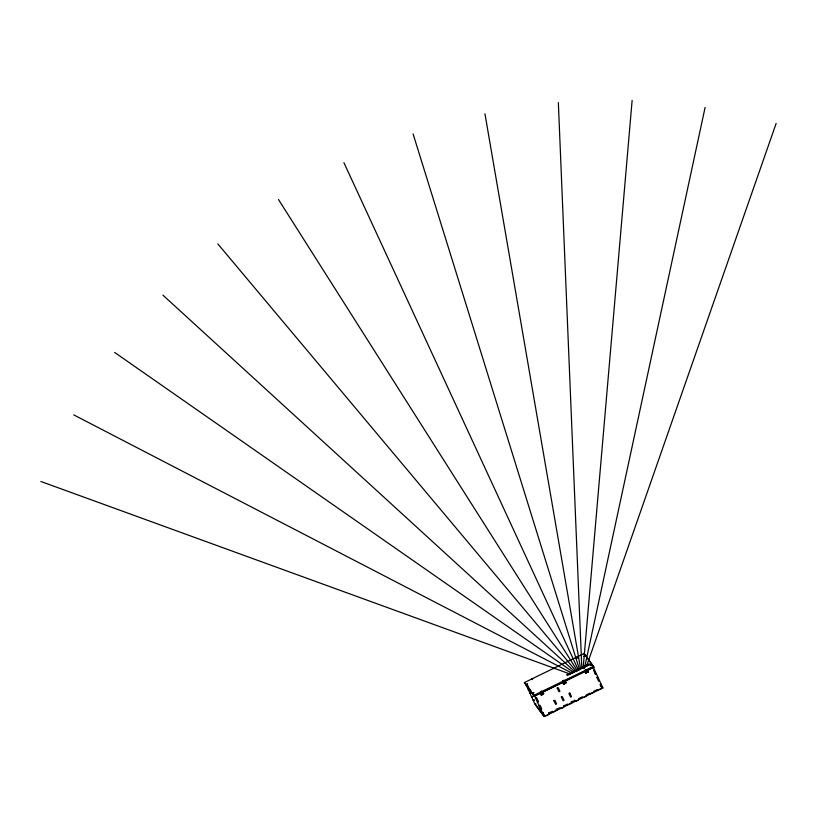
<?xml version="1.0" encoding="UTF-8"?>
<svg xmlns="http://www.w3.org/2000/svg" width="817" height="817" viewBox="0 0 817 817"><rect width="100%" height="100%" fill="white"/><g stroke="black" fill="none" stroke-linecap="round" stroke-linejoin="round"><path stroke-width="1.23" d="M541.436 694.256L541.61 694.797M583.124 668.296L632.123 100.46M584.39 668.48L705.102 107.436M586.453 666.417L776.15 123.418M526.271 684.472L527.445 683.931M526.689 685.361L527.373 684.891M527.465 684.115L526.373 684.605M531.418 679.417L532.592 678.876M532.643 678.998L531.499 679.55M532.592 693.03L533.767 692.489M533.807 692.632L532.715 693.163M540.497 691.723L541.671 691.182M540.915 692.612C541.926 691.111 544.112 693.643 542.457 692.867M541.722 691.325L540.558 691.846M542.141 692.203L540.813 692.571L541.426 693.735L540.558 693.796L541.426 693.735M553.793 668.52L554.968 667.979M555.019 668.122L553.895 668.653M562.882 680.827L564.047 680.285M564.098 680.428L562.974 680.959M564.516 681.317L563.393 681.848M576.169 657.624L577.343 657.082M577.394 657.225L576.251 657.756M584.084 656.317L585.258 655.775M585.299 655.918L584.155 656.449M585.258 669.93L586.432 669.389M585.666 670.818L586.841 670.277M586.453 669.572L585.35 670.063M586.861 670.461L585.748 670.951M590.405 664.875L591.569 664.333M591.631 664.456L590.456 664.997M563.322 681.664L564.465 681.174M567.825 675.25L577.18 670.686M591.181 665.447L591.988 665.232M524.371 682.573L584.053 653.518L593.53 666.355L593.939 667.244L534.267 696.309L524.371 682.573L534.257 696.094M527.639 684.758L526.71 685.208L527.394 686.811M527.527 685.606L526.597 686.066L527.721 685.882M529.181 689.191L528.252 689.65L529.385 689.456M530.836 692.775L529.906 693.224L531.04 693.041M579.457 669.572L589.486 664.875M590.834 665.62L591.763 665.161M533.848 695.41L593.53 666.355M532.49 696.36L531.561 696.809L532.694 696.625M540.987 692.745L534.441 695.676L544.153 716.54L602.895 687.934L593.377 667.346L586.8 670.185L588.495 671.911L585.728 672.891L588.495 671.911M563.393 681.94L542.243 692.244L542.651 693.143M562.944 682.9C564.016 682.093 562.219 685.708 566.11 682.808L565.507 681.644L564.833 681.97L565.701 681.919M585.319 672.003C587.352 671.574 584.053 672.115 585.932 673.167M588.077 671.023L587.413 671.349M540.977 694.685C547.114 690.804 540.966 697.32 540.558 693.796M563.352 683.788L566.11 682.808M536.606 697.912L535.676 698.361L536.81 698.178L538.464 701.762L537.331 701.946L538.26 701.497M557.317 688.19L558.256 687.74L559.911 691.315L558.971 691.774L557.123 687.924M593.489 670.216L594.419 669.766M534.144 699.934L533.215 700.394L534.349 700.21M595.144 673.8L596.267 673.606L595.338 674.066L593.683 670.481M525.556 683.645L534.869 703.978L535.799 703.519M537.535 707.583L537.126 706.685L538.056 706.235M596.798 677.375L597.727 676.925M553.997 700.782L554.927 700.322L556.591 703.907L555.652 704.356L553.803 700.506M561.463 697.146L562.392 696.687L564.047 700.271L563.117 700.731L561.259 696.881M539.261 708.196L538.332 708.656L537.126 706.685M540.047 709.268L539.118 709.728L538.699 708.829L539.904 710.79L540.834 710.341M539.496 709.902L540.425 709.442M541.63 711.413L540.691 711.862L540.282 710.964L541.487 712.935L542.417 712.475M600.107 684.544L601.036 684.095M543.203 713.547L542.274 714.007L541.865 713.108L543.06 715.069L543.999 714.62M600.464 686.025L601.394 685.575M548.667 712.884L552.598 711.331L553.007 712.23L555.611 710.596M556.132 709.248L560.053 707.706C559.696 709.626 565.803 706.919 563.587 705.622M563.781 705.888L567.509 704.07L567.733 704.693M571.042 701.987L574.974 700.435M568.663 704.244L571.655 703.151L571.246 702.252M590.109 693.796L592.907 692.438M598.616 689.66L601.955 688.394L600.301 684.809M527.353 685.371L534.267 696.309M577.149 658.104L577.915 658.145M533.838 695.206L533.317 694.042M526.761 685.494L527.373 686.454M40.85 481.468L570.266 674.096M73.734 414.873L572.053 673.177M541.457 694.164L541.977 694.92M114.646 352.433L573.871 672.626M162.93 295.141L574.719 671.584M217.822 243.885L576.506 671.615M593.939 667.244L584.053 653.518M599.382 680.51L598.647 681.225L596.992 677.65M601.802 686.464L602.895 687.934M597.564 690.171L597.35 689.538L593.622 691.356L593.836 691.989M562.984 682.42L564.476 684.432M538.985 705.531L540.119 705.347L541.773 708.921L540.64 709.115M542.294 712.69L543.428 712.506C542.57 718.276 550.015 715.028 548.861 713.149M534.869 703.978L544.153 716.54M278.464 199.491L577.466 670.92M592.58 666.601L592.999 667.499M587.883 670.747L588.291 671.645M586.187 671.942L585.575 670.777L564.414 681.082L565.027 682.246M590.303 694.072L589.894 693.173L586.157 694.991C587.719 696.002 582.061 698.76 582.429 696.809L578.702 698.617C580.182 699.679 574.484 702.64 574.78 700.169M343.906 162.644L578.497 670.359M563.199 681.674L563.812 682.838M563.138 683.165L563.546 684.064M556.326 709.513L556.734 710.412M543.121 692.54L543.734 693.704M540.762 694.062L541.171 694.961M527.516 686.648L527.935 687.546M536.749 706.511L535.543 704.55L535.962 705.449M413.096 133.937L579.59 669.93M484.951 113.808L580.509 668.398M558.348 102.595L581.816 668.265M566.896 674.862L589.312 664.088L566.896 674.862M569.847 693.061L568.918 693.51L570.572 697.095L571.502 696.646L569.847 693.061"/></g></svg>
